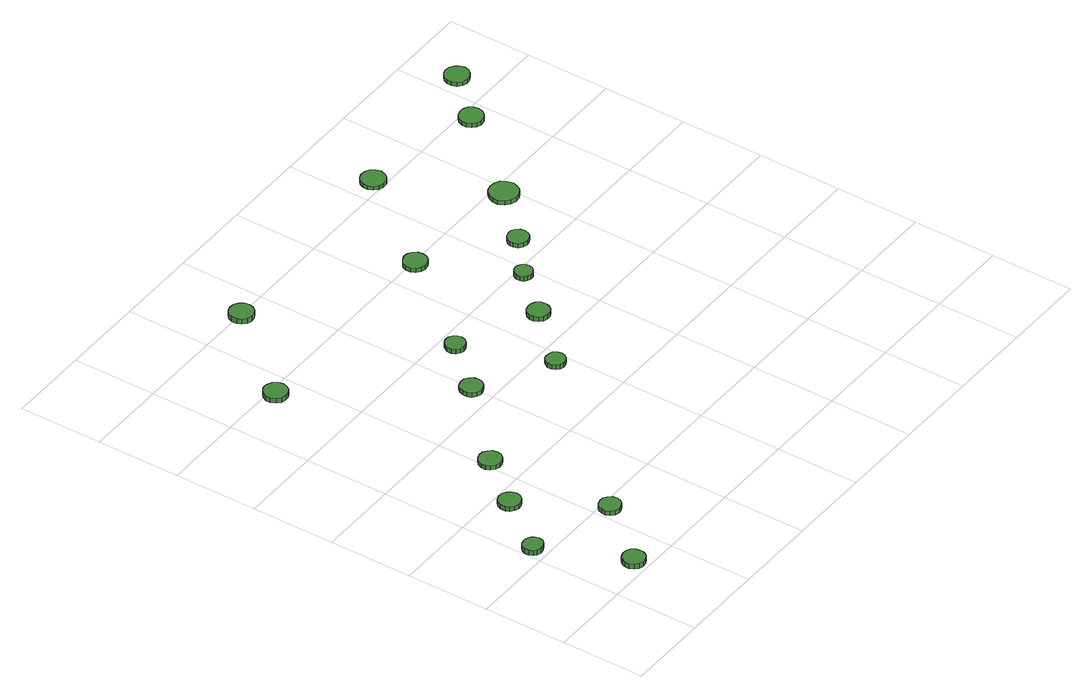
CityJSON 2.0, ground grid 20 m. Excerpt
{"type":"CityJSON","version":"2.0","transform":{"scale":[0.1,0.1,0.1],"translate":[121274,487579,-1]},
"CityObjects":{
"tree1":{"type":"SolitaryVegetationObject","attributes":{"function":"something"},"geometry":[{"type":"MultiSurface","lod":"1","boundaries":[[[0,1,2,3,4,5,6,7,8,9,10,11,12,13,14]],[[15,16,17,18,19,20,21,22,23,24,25,26,27,28,29]],[[0,29,28,1]],[[1,28,27,2]],[[2,27,26,3]],[[3,26,25,4]],[[4,25,24,5]],[[5,24,23,6]],[[6,23,22,7]],[[7,22,21,8]],[[8,21,20,9]],[[9,20,19,10]],[[10,19,18,11]],[[11,18,17,12]],[[12,17,16,13]],[[13,16,15,14]],[[14,15,29,0]]]}]},
"tree2":{"type":"SolitaryVegetationObject","attributes":{"function":"something"},"geometry":[{"type":"MultiSurface","lod":"1","boundaries":[[[30,31,32,33,34,35,36,37,38,39,40,41,42,43,44]],[[45,46,47,48,49,50,51,52,53,54,55,56,57,58,59]],[[30,59,58,31]],[[31,58,57,32]],[[32,57,56,33]],[[33,56,55,34]],[[34,55,54,35]],[[35,54,53,36]],[[36,53,52,37]],[[37,52,51,38]],[[38,51,50,39]],[[39,50,49,40]],[[40,49,48,41]],[[41,48,47,42]],[[42,47,46,43]],[[43,46,45,44]],[[44,45,59,30]]]}]},
"tree3":{"type":"SolitaryVegetationObject","attributes":{"function":"something"},"geometry":[{"type":"MultiSurface","lod":"1","boundaries":[[[60,61,62,63,64,65,66,67,68,69,70,71,72,73,74]],[[75,76,77,78,79,80,81,82,83,84,85,86,87,88,89]],[[60,89,88,61]],[[61,88,87,62]],[[62,87,86,63]],[[63,86,85,64]],[[64,85,84,65]],[[65,84,83,66]],[[66,83,82,67]],[[67,82,81,68]],[[68,81,80,69]],[[69,80,79,70]],[[70,79,78,71]],[[71,78,77,72]],[[72,77,76,73]],[[73,76,75,74]],[[74,75,89,60]]]}]},
"tree4":{"type":"SolitaryVegetationObject","attributes":{"function":"something"},"geometry":[{"type":"MultiSurface","lod":"1","boundaries":[[[90,91,92,93,94,95,96,97,98,99,100,101,102,103,104]],[[105,106,107,108,109,110,111,112,113,114,115,116,117,118,119]],[[90,119,118,91]],[[91,118,117,92]],[[92,117,116,93]],[[93,116,115,94]],[[94,115,114,95]],[[95,114,113,96]],[[96,113,112,97]],[[97,112,111,98]],[[98,111,110,99]],[[99,110,109,100]],[[100,109,108,101]],[[101,108,107,102]],[[102,107,106,103]],[[103,106,105,104]],[[104,105,119,90]]]}]},
"tree5":{"type":"SolitaryVegetationObject","attributes":{"function":"something"},"geometry":[{"type":"MultiSurface","lod":"1","boundaries":[[[120,121,122,123,124,125,126,127,128,129,130,131,132,133,134]],[[135,136,137,138,139,140,141,142,143,144,145,146,147,148,149]],[[120,149,148,121]],[[121,148,147,122]],[[122,147,146,123]],[[123,146,145,124]],[[124,145,144,125]],[[125,144,143,126]],[[126,143,142,127]],[[127,142,141,128]],[[128,141,140,129]],[[129,140,139,130]],[[130,139,138,131]],[[131,138,137,132]],[[132,137,136,133]],[[133,136,135,134]],[[134,135,149,120]]]}]},
"tree6":{"type":"SolitaryVegetationObject","attributes":{"function":"something"},"geometry":[{"type":"MultiSurface","lod":"1","boundaries":[[[150,151,152,153,154,155,156,157,158,159,160,161,162,163,164]],[[165,166,167,168,169,170,171,172,173,174,175,176,177,178,179]],[[150,179,178,151]],[[151,178,177,152]],[[152,177,176,153]],[[153,176,175,154]],[[154,175,174,155]],[[155,174,173,156]],[[156,173,172,157]],[[157,172,171,158]],[[158,171,170,159]],[[159,170,169,160]],[[160,169,168,161]],[[161,168,167,162]],[[162,167,166,163]],[[163,166,165,164]],[[164,165,179,150]]]}]},
"tree7":{"type":"SolitaryVegetationObject","attributes":{"function":"something"},"geometry":[{"type":"MultiSurface","lod":"1","boundaries":[[[180,181,182,183,184,185,186,187,188,189,190,191,192,193,194]],[[195,196,197,198,199,200,201,202,203,204,205,206,207,208,209]],[[180,209,208,181]],[[181,208,207,182]],[[182,207,206,183]],[[183,206,205,184]],[[184,205,204,185]],[[185,204,203,186]],[[186,203,202,187]],[[187,202,201,188]],[[188,201,200,189]],[[189,200,199,190]],[[190,199,198,191]],[[191,198,197,192]],[[192,197,196,193]],[[193,196,195,194]],[[194,195,209,180]]]}]},
"tree8":{"type":"SolitaryVegetationObject","attributes":{"function":"something"},"geometry":[{"type":"MultiSurface","lod":"1","boundaries":[[[210,211,212,213,214,215,216,217,218,219,220,221,222,223,224]],[[225,226,227,228,229,230,231,232,233,234,235,236,237,238,239]],[[210,239,238,211]],[[211,238,237,212]],[[212,237,236,213]],[[213,236,235,214]],[[214,235,234,215]],[[215,234,233,216]],[[216,233,232,217]],[[217,232,231,218]],[[218,231,230,219]],[[219,230,229,220]],[[220,229,228,221]],[[221,228,227,222]],[[222,227,226,223]],[[223,226,225,224]],[[224,225,239,210]]]}]},
"tree9":{"type":"SolitaryVegetationObject","attributes":{"function":"something"},"geometry":[{"type":"MultiSurface","lod":"1","boundaries":[[[240,241,242,243,244,245,246,247,248,249,250,251,252,253,254]],[[255,256,257,258,259,260,261,262,263,264,265,266,267,268,269]],[[240,269,268,241]],[[241,268,267,242]],[[242,267,266,243]],[[243,266,265,244]],[[244,265,264,245]],[[245,264,263,246]],[[246,263,262,247]],[[247,262,261,248]],[[248,261,260,249]],[[249,260,259,250]],[[250,259,258,251]],[[251,258,257,252]],[[252,257,256,253]],[[253,256,255,254]],[[254,255,269,240]]]}]},
"tree10":{"type":"SolitaryVegetationObject","attributes":{"function":"something"},"geometry":[{"type":"MultiSurface","lod":"1","boundaries":[[[270,271,272,273,274,275,276,277,278,279,280,281,282,283,284]],[[285,286,287,288,289,290,291,292,293,294,295,296,297,298,299]],[[270,299,298,271]],[[271,298,297,272]],[[272,297,296,273]],[[273,296,295,274]],[[274,295,294,275]],[[275,294,293,276]],[[276,293,292,277]],[[277,292,291,278]],[[278,291,290,279]],[[279,290,289,280]],[[280,289,288,281]],[[281,288,287,282]],[[282,287,286,283]],[[283,286,285,284]],[[284,285,299,270]]]}]},
"tree11":{"type":"SolitaryVegetationObject","attributes":{"function":"something"},"geometry":[{"type":"MultiSurface","lod":"1","boundaries":[[[300,301,302,303,304,305,306,307,308,309,310,311,312,313,314]],[[315,316,317,318,319,320,321,322,323,324,325,326,327,328,329]],[[300,329,328,301]],[[301,328,327,302]],[[302,327,326,303]],[[303,326,325,304]],[[304,325,324,305]],[[305,324,323,306]],[[306,323,322,307]],[[307,322,321,308]],[[308,321,320,309]],[[309,320,319,310]],[[310,319,318,311]],[[311,318,317,312]],[[312,317,316,313]],[[313,316,315,314]],[[314,315,329,300]]]}]},
"tree12":{"type":"SolitaryVegetationObject","attributes":{"function":"something"},"geometry":[{"type":"MultiSurface","lod":"1","boundaries":[[[330,331,332,333,334,335,336,337,338,339,340,341,342,343,344]],[[345,346,347,348,349,350,351,352,353,354,355,356,357,358,359]],[[330,359,358,331]],[[331,358,357,332]],[[332,357,356,333]],[[333,356,355,334]],[[334,355,354,335]],[[335,354,353,336]],[[336,353,352,337]],[[337,352,351,338]],[[338,351,350,339]],[[339,350,349,340]],[[340,349,348,341]],[[341,348,347,342]],[[342,347,346,343]],[[343,346,345,344]],[[344,345,359,330]]]}]},
"tree13":{"type":"SolitaryVegetationObject","attributes":{"function":"something"},"geometry":[{"type":"MultiSurface","lod":"1","boundaries":[[[360,361,362,363,364,365,366,367,368,369,370,371,372,373,374]],[[375,376,377,378,379,380,381,382,383,384,385,386,387,388,389]],[[360,389,388,361]],[[361,388,387,362]],[[362,387,386,363]],[[363,386,385,364]],[[364,385,384,365]],[[365,384,383,366]],[[366,383,382,367]],[[367,382,381,368]],[[368,381,380,369]],[[369,380,379,370]],[[370,379,378,371]],[[371,378,377,372]],[[372,377,376,373]],[[373,376,375,374]],[[374,375,389,360]]]}]},
"tree14":{"type":"SolitaryVegetationObject","attributes":{"function":"something"},"geometry":[{"type":"MultiSurface","lod":"1","boundaries":[[[390,391,392,393,394,395,396,397,398,399,400,401,402,403,404]],[[405,406,407,408,409,410,411,412,413,414,415,416,417,418,419]],[[390,419,418,391]],[[391,418,417,392]],[[392,417,416,393]],[[393,416,415,394]],[[394,415,414,395]],[[395,414,413,396]],[[396,413,412,397]],[[397,412,411,398]],[[398,411,410,399]],[[399,410,409,400]],[[400,409,408,401]],[[401,408,407,402]],[[402,407,406,403]],[[403,406,405,404]],[[404,405,419,390]]]}]},
"tree15":{"type":"SolitaryVegetationObject","attributes":{"function":"something"},"geometry":[{"type":"MultiSurface","lod":"1","boundaries":[[[420,421,422,423,424,425,426,427,428,429,430,431,432,433,434]],[[435,436,437,438,439,440,441,442,443,444,445,446,447,448,449]],[[420,449,448,421]],[[421,448,447,422]],[[422,447,446,423]],[[423,446,445,424]],[[424,445,444,425]],[[425,444,443,426]],[[426,443,442,427]],[[427,442,441,428]],[[428,441,440,429]],[[429,440,439,430]],[[430,439,438,431]],[[431,438,437,432]],[[432,437,436,433]],[[433,436,435,434]],[[434,435,449,420]]]}]},
"tree16":{"type":"SolitaryVegetationObject","attributes":{"function":"something"},"geometry":[{"type":"MultiSurface","lod":"1","boundaries":[[[450,451,452,453,454,455,456,457,458,459,460,461,462,463,464]],[[465,466,467,468,469,470,471,472,473,474,475,476,477,478,479]],[[450,479,478,451]],[[451,478,477,452]],[[452,477,476,453]],[[453,476,475,454]],[[454,475,474,455]],[[455,474,473,456]],[[456,473,472,457]],[[457,472,471,458]],[[458,471,470,459]],[[459,470,469,460]],[[460,469,468,461]],[[461,468,467,462]],[[462,467,466,463]],[[463,466,465,464]],[[464,465,479,450]]]}]},
"tree17":{"type":"SolitaryVegetationObject","attributes":{"function":"something"},"geometry":[{"type":"MultiSurface","lod":"1","boundaries":[[[480,481,482,483,484,485,486,487,488,489,490,491,492,493,494]],[[495,496,497,498,499,500,501,502,503,504,505,506,507,508,509]],[[480,509,508,481]],[[481,508,507,482]],[[482,507,506,483]],[[483,506,505,484]],[[484,505,504,485]],[[485,504,503,486]],[[486,503,502,487]],[[487,502,501,488]],[[488,501,500,489]],[[489,500,499,490]],[[490,499,498,491]],[[491,498,497,492]],[[492,497,496,493]],[[493,496,495,494]],[[494,495,509,480]]]}]},
"tree18":{"type":"SolitaryVegetationObject","attributes":{"function":"something"},"geometry":[{"type":"MultiSurface","lod":"1","boundaries":[[[510,511,512,513,514,515,516,517,518,519,520,521,522,523,524]],[[525,526,527,528,529,530,531,532,533,534,535,536,537,538,539]],[[510,539,538,511]],[[511,538,537,512]],[[512,537,536,513]],[[513,536,535,514]],[[514,535,534,515]],[[515,534,533,516]],[[516,533,532,517]],[[517,532,531,518]],[[518,531,530,519]],[[519,530,529,520]],[[520,529,528,521]],[[521,528,527,522]],[[522,527,526,523]],[[523,526,525,524]],[[524,525,539,510]]]}]}
},
"vertices":[
[51,237,19],[49,247,19],[43,254,19],[34,259,19],[25,260,19],[15,257,19],[8,251,19],[4,242,19],[4,232,19],[8,223,19],[15,217,19],[25,214,19],[34,215,19],[43,220,19],[49,227,19],[49,227,6],[43,220,6],[34,215,6],[25,214,6],[15,217,6],[8,223,6],[4,232,6],[4,242,6],[8,251,6],[15,257,6],[25,260,6],[34,259,6],[43,254,6],[49,247,6],[51,237,6],
[139,36,19],[137,47,19],[131,56,19],[121,61,19],[110,62,19],[100,59,19],[92,52,19],[87,42,19],[87,31,19],[92,21,19],[100,13,19],[110,10,19],[121,11,19],[131,17,19],[137,25,19],[137,25,6],[131,17,6],[121,11,6],[110,10,6],[100,13,6],[92,21,6],[87,31,6],[87,42,6],[92,52,6],[100,59,6],[110,62,6],[121,61,6],[131,56,6],[137,47,6],[139,36,6],
[150,364,18],[148,375,18],[141,383,18],[132,389,18],[121,390,18],[111,387,18],[103,379,18],[99,370,18],[99,359,18],[103,349,18],[111,342,18],[121,339,18],[132,340,18],[141,345,18],[148,354,18],[148,354,6],[141,345,6],[132,340,6],[121,339,6],[111,342,6],[103,349,6],[99,359,6],[99,370,6],[103,379,6],[111,387,6],[121,390,6],[132,389,6],[141,383,6],[148,375,6],[150,364,6],
[258,180,18],[256,190,18],[249,199,18],[240,204,18],[230,205,18],[220,202,18],[212,195,18],[208,185,18],[208,175,18],[212,165,18],[220,158,18],[230,155,18],[240,156,18],[249,161,18],[256,170,18],[256,170,7],[249,161,7],[240,156,7],[230,155,7],[220,158,7],[212,165,7],[208,175,7],[208,185,7],[212,195,7],[220,202,7],[230,205,7],[240,204,7],[249,199,7],[256,190,7],[258,180,7],
[243,478,17],[241,489,17],[234,498,17],[224,504,17],[213,505,17],[203,501,17],[195,494,17],[190,484,17],[190,473,17],[195,463,17],[203,455,17],[213,452,17],[224,453,17],[234,458,17],[241,467,17],[241,467,7],[234,458,7],[224,453,7],[213,452,7],[203,455,7],[195,463,7],[190,473,7],[190,484,7],[195,494,7],[203,501,7],[213,505,7],[224,504,7],[234,498,7],[241,489,7],[243,478,7],
[171,982,21],[168,993,21],[161,1003,21],[151,1008,21],[140,1010,21],[129,1006,21],[120,998,21],[115,988,21],[115,976,21],[120,965,21],[129,957,21],[140,954,21],[151,955,21],[161,961,21],[168,970,21],[168,970,9],[161,961,9],[151,955,9],[140,954,9],[129,957,9],[120,965,9],[115,976,9],[115,988,9],[120,998,9],[129,1006,9],[140,1010,9],[151,1008,9],[161,1003,9],[168,993,9],[171,982,9],
[423,652,18],[421,662,18],[414,671,18],[405,677,18],[394,678,18],[383,675,18],[375,667,18],[371,657,18],[371,646,18],[375,636,18],[383,629,18],[394,625,18],[405,627,18],[414,632,18],[421,641,18],[421,641,7],[414,632,7],[405,627,7],[394,625,7],[383,629,7],[375,636,7],[371,646,7],[371,657,7],[375,667,7],[383,675,7],[394,678,7],[405,677,7],[414,671,7],[421,662,7],[423,652,7],
[353,1196,19],[351,1208,19],[344,1217,19],[334,1223,19],[322,1224,19],[311,1221,19],[302,1213,19],[298,1202,19],[298,1190,19],[302,1180,19],[311,1172,19],[322,1168,19],[334,1170,19],[344,1175,19],[351,1185,19],[351,1185,6],[344,1175,6],[334,1170,6],[322,1168,6],[311,1172,6],[302,1180,6],[298,1190,6],[298,1202,6],[302,1213,6],[311,1221,6],[322,1224,6],[334,1223,6],[344,1217,6],[351,1208,6],[353,1196,6],
[518,761,20],[516,771,20],[510,779,20],[502,784,20],[492,785,20],[483,782,20],[476,775,20],[472,766,20],[472,756,20],[476,747,20],[483,741,20],[492,738,20],[502,739,20],[510,744,20],[516,752,20],[516,752,8],[510,744,8],[502,739,8],[492,738,8],[483,741,8],[476,747,8],[472,756,8],[472,766,8],[476,775,8],[483,782,8],[492,785,8],[502,784,8],[510,779,8],[516,771,8],[518,761,8],
[595,556,19],[593,565,19],[587,573,19],[579,577,19],[570,578,19],[561,576,19],[554,569,19],[550,561,19],[550,551,19],[554,543,19],[561,536,19],[570,533,19],[579,534,19],[587,539,19],[593,547,19],[593,547,7],[587,539,7],[579,534,7],[570,533,7],[561,536,7],[554,543,7],[550,551,7],[550,561,7],[554,569,7],[561,576,7],[570,578,7],[579,577,7],[587,573,7],[593,565,7],[595,556,7],
[713,680,20],[711,690,20],[705,699,20],[695,704,20],[685,705,20],[674,702,20],[666,695,20],[662,685,20],[662,674,20],[666,665,20],[674,657,20],[685,654,20],[695,655,20],[705,661,20],[711,669,20],[711,669,8],[705,661,8],[695,655,8],[685,654,8],[674,657,8],[666,665,8],[662,674,8],[662,685,8],[666,695,8],[674,702,8],[685,705,8],[695,704,8],[705,699,8],[711,690,8],[713,680,8],
[704,990,20],[702,1002,20],[695,1011,20],[685,1017,20],[674,1018,20],[663,1014,20],[654,1007,20],[649,996,20],[649,985,20],[654,974,20],[663,966,20],[674,963,20],[685,964,20],[695,970,20],[702,979,20],[702,979,9],[695,970,9],[685,964,9],[674,963,9],[663,966,9],[654,974,9],[649,985,9],[649,996,9],[654,1007,9],[663,1014,9],[674,1018,9],[685,1017,9],[695,1011,9],[702,1002,9],[704,990,9],
[800,782,20],[798,790,20],[793,797,20],[785,802,20],[776,803,20],[768,800,20],[761,794,20],[758,786,20],[758,777,20],[761,769,20],[768,763,20],[776,760,20],[785,761,20],[793,766,20],[798,773,20],[798,773,8],[793,766,8],[785,761,8],[776,760,8],[768,763,8],[761,769,8],[758,777,8],[758,786,8],[761,794,8],[768,800,8],[776,803,8],[785,802,8],[793,797,8],[798,790,8],[800,782,8],
[893,858,19],[891,868,19],[885,876,19],[876,881,19],[866,882,19],[856,879,19],[848,872,19],[844,863,19],[844,853,19],[848,843,19],[856,836,19],[866,833,19],[876,834,19],[885,839,19],[891,848,19],[891,848,8],[885,839,8],[876,834,8],[866,833,8],[856,836,8],[848,843,8],[844,853,8],[844,863,8],[848,872,8],[856,879,8],[866,882,8],[876,881,8],[885,876,8],[891,868,8],[893,858,8],
[886,1224,18],[883,1236,18],[876,1246,18],[866,1252,18],[853,1253,18],[842,1249,18],[833,1241,18],[828,1230,18],[828,1218,18],[833,1207,18],[842,1198,18],[853,1195,18],[866,1196,18],[876,1202,18],[883,1212,18],[883,1212,9],[876,1202,9],[866,1196,9],[853,1195,9],[842,1198,9],[833,1207,9],[828,1218,9],[828,1230,9],[833,1241,9],[842,1249,9],[853,1253,9],[866,1252,9],[876,1246,9],[883,1236,9],[886,1224,9],
[1012,970,19],[1009,984,19],[1001,996,19],[989,1003,19],[975,1004,19],[961,1000,19],[951,990,19],[945,977,19],[945,963,19],[951,950,19],[961,941,19],[975,937,19],[989,938,19],[1001,945,19],[1009,957,19],[1009,957,8],[1001,945,8],[989,938,8],[975,937,8],[961,941,8],[951,950,8],[945,963,8],[945,977,8],[951,990,8],[961,1000,8],[975,1004,8],[989,1003,8],[1001,996,8],[1009,984,8],[1012,970,8],
[1179,1174,19],[1176,1185,19],[1169,1195,19],[1159,1201,19],[1147,1202,19],[1136,1198,19],[1128,1191,19],[1123,1180,19],[1123,1168,19],[1128,1157,19],[1136,1150,19],[1147,1146,19],[1159,1147,19],[1169,1153,19],[1176,1163,19],[1176,1163,8],[1169,1153,8],[1159,1147,8],[1147,1146,8],[1136,1150,8],[1128,1157,8],[1123,1168,8],[1123,1180,8],[1128,1191,8],[1136,1198,8],[1147,1202,8],[1159,1201,8],[1169,1195,8],[1176,1185,8],[1179,1174,8],
[1278,1279,18],[1275,1291,18],[1268,1300,18],[1258,1306,18],[1246,1308,18],[1235,1304,18],[1226,1296,18],[1221,1285,18],[1221,1273,18],[1226,1262,18],[1235,1254,18],[1246,1251,18],[1258,1252,18],[1268,1258,18],[1275,1267,18],[1275,1267,8],[1268,1258,8],[1258,1252,8],[1246,1251,8],[1235,1254,8],[1226,1262,8],[1221,1273,8],[1221,1285,8],[1226,1296,8],[1235,1304,8],[1246,1308,8],[1258,1306,8],[1268,1300,8],[1275,1291,8],[1278,1279,8]
]}
